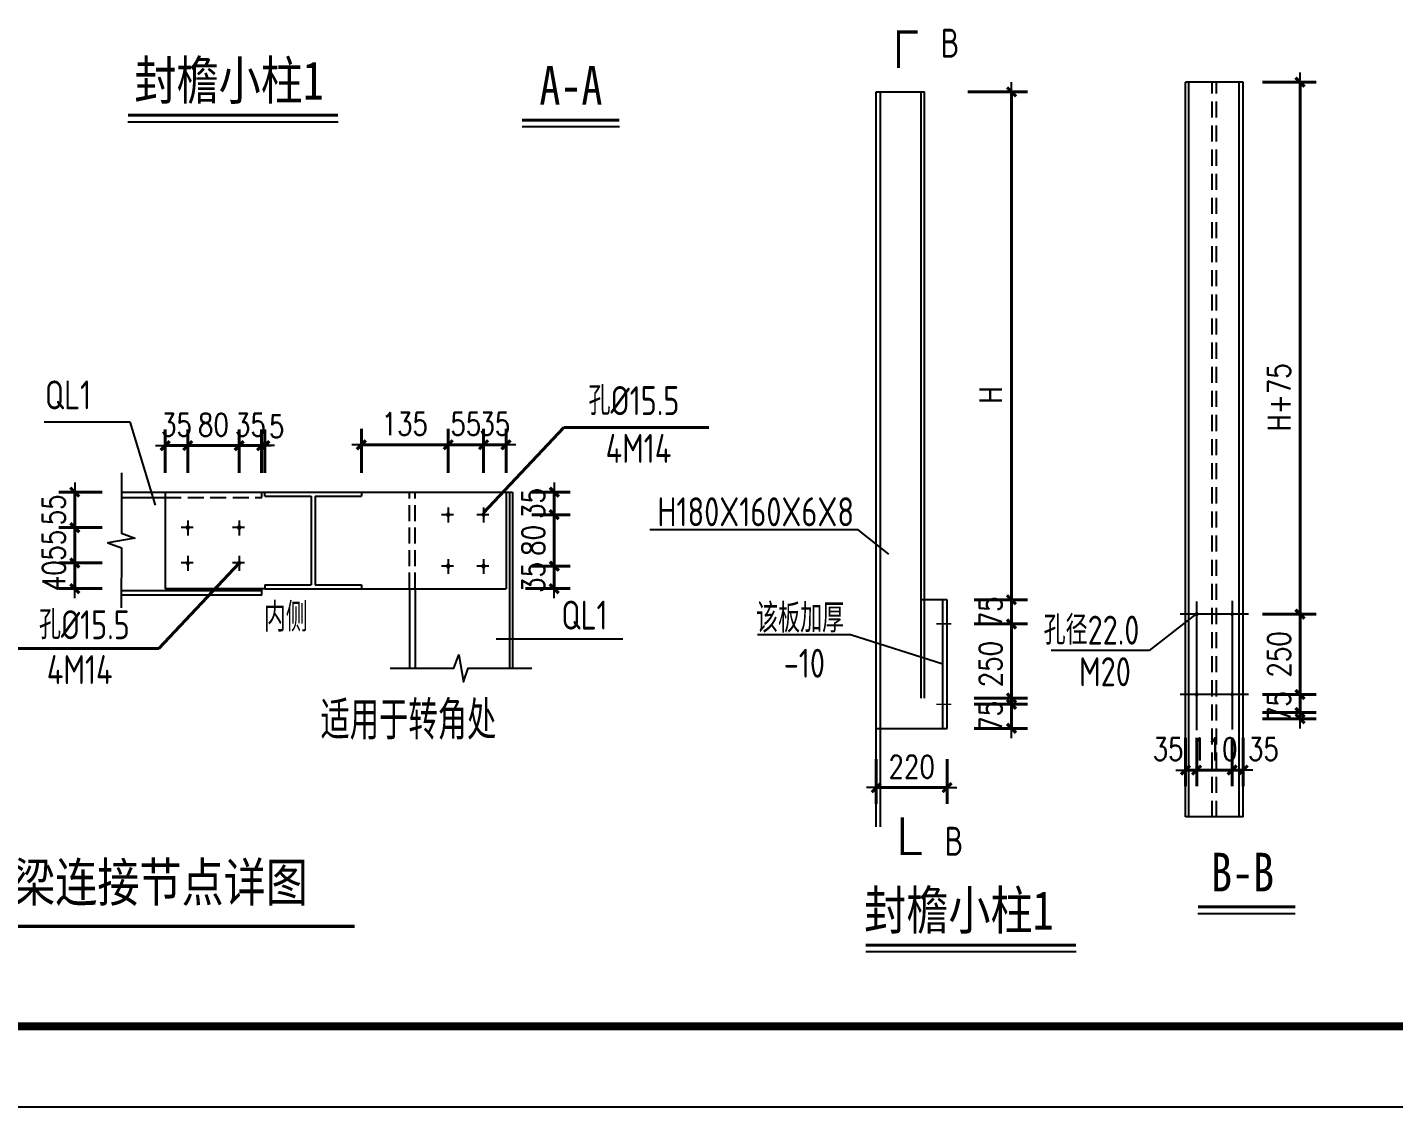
# Model space of a CAD drawing. Extents: x 69728788 to 150163257, y 20675998 to 43663798.
# Drawn here: x 75076908 to 75093903, y 20675998 to 20689423 of the extents above; entities that cross this region are included whole.
import ezdxf

# ---------------------------------------------------------------- set-up
doc = ezdxf.new("R2010")
doc.units = 0
doc.header["$LTSCALE"] = 1000
doc.header["$MEASUREMENT"] = 0
for name, pattern in [('DASH', [0.35, 0.25, -0.1]), ('DOTE', [2.42, 2, -0.2, 0.02, -0.2]), ('HIDDEN', [0.375, 0.25, -0.125])]:
    doc.linetypes.add(name, pattern=pattern)
doc.layers.get('0').update_dxf_attribs({"linetype": 'CONTINUOUS'})
doc.layers.get('DEFPOINTS').update_dxf_attribs({"linetype": 'CONTINUOUS'})
for name, color, linetype in [('AXIS', 3, 'CONTINUOUS'), ('DOTE', 251, 'DOTE'), ('PUB_DIM', 3, 'CONTINUOUS'), ('PUB_TEXT', 7, 'CONTINUOUS'), ('PUB_TITLE', 4, 'CONTINUOUS'), ('水平支撑', 4, 'CONTINUOUS')]:
    doc.layers.add(name, color=color, linetype=linetype)
doc.layers.add('次梁箍筋', color=1, linetype='CONTINUOUS', lineweight=40)
doc.styles.add('-宋体', font='')
doc.styles.add('-楷体_GB2312', font='', dxfattribs={"width": 0.8})
doc.styles.add('DIM_FONT', font='SIMPLEX.shx', dxfattribs={"width": 0.8})
doc.styles.add('TSSD_Rein', font='atssdeng.shx', dxfattribs={"width": 0.7, "bigfont": 'atssdchn.shx'})
doc.styles.get('-宋体').set_extended_font_data('SimSun')
doc.styles.get('-楷体_GB2312').set_extended_font_data('SimSun')
doc.dimstyles.new('DIMN0.1', dxfattribs={"dimtxt": 350, "dimasz": 1, "dimexe": 250, "dimexo": 300, "dimgap": 150, "dimtad": 1, "dimdec": 0, "dimlfac": 0.1, "dimzin": 0, "dimdsep": 46, "dimtxsty": 'DIM_FONT', "dimblk": '_DIMX', "dimcen": 0.09, "dimclrt": 7, "dimadec": 0, "dimazin": 0, "dimtfac": 1, "dimtdec": 0, "dimtix": 1, "dimtmove": 2, "dimatfit": 3, "dimldrblk": '_DIMX', "dimfxl": 1, "dimtolj": 1, "dimtzin": 0, "dimarcsym": 0})
doc.dimstyles.new('DIMN0.2', dxfattribs={"dimtxt": 350, "dimasz": 1, "dimexe": 250, "dimexo": 300, "dimgap": 150, "dimtad": 1, "dimdec": 0, "dimlfac": 0.2, "dimzin": 0, "dimdsep": 46, "dimtxsty": 'DIM_FONT', "dimblk": '_DIMX', "dimcen": 0.09, "dimclrt": 7, "dimadec": 0, "dimazin": 0, "dimtfac": 1, "dimtdec": 0, "dimtix": 1, "dimtmove": 2, "dimatfit": 3, "dimldrblk": '_DIMX', "dimfxl": 1, "dimtolj": 1, "dimtzin": 0, "dimarcsym": 0})

# ---------------------------------------------------------------- blocks, each defined once
blk = doc.blocks.new('_DIMX')
blk.add_line((-150, 0), (150, 0))
at = {"const_width": 50}
blk.add_lwpolyline([(-70, -70), (70, 70)], dxfattribs=at)
blk = doc.blocks.new('*D8066')
at = {"layer": 'AXIS', "color": 0, "lineweight": -2}
for p, q in [((76394557, 21128396), (76394557, 21127648)), ((76394732, 21128396), (76394732, 21127648)), ((76394556, 21127898), (76394555, 21127898)), ((76394732, 21127898), (76394557, 21127898)), ((76394733, 21127898), (76394734, 21127898))]:
    blk.add_line(p, q, dxfattribs=at)
at = {"layer": 'DEFPOINTS', "color": 0}
for p in [(76394557, 21128696), (76394732, 21128696), (76394557, 21127898)]:
    blk.add_point(p, dxfattribs=at)
at = {"layer": 'AXIS', "color": 0, "lineweight": -2}
blk.add_blockref('_DIMX', (76394557, 21127898), dxfattribs=at)
at = {"layer": 'AXIS', "color": 0, "lineweight": -2, "rotation": 180}
blk.add_blockref('_DIMX', (76394732, 21127898), dxfattribs=at)
at = {"layer": 'AXIS', "color": 7, "insert": (76394288, 21128223), "char_height": 350, "attachment_point": 5, "style": 'DIM_FONT'}
blk.add_mtext('\\A1;35', dxfattribs=at)
blk = doc.blocks.new('*D8067')
at = {"layer": 'AXIS', "color": 0, "lineweight": -2}
for p, q in [((76394732, 21128396), (76394732, 21127648)), ((76395282, 21128396), (76395282, 21127648)), ((76394731, 21127898), (76394730, 21127898)), ((76395282, 21127898), (76394732, 21127898)), ((76395283, 21127898), (76395284, 21127898))]:
    blk.add_line(p, q, dxfattribs=at)
at = {"layer": 'DEFPOINTS', "color": 0}
for p in [(76394732, 21128696), (76395282, 21128696), (76394732, 21127898)]:
    blk.add_point(p, dxfattribs=at)
at = {"layer": 'AXIS', "color": 0, "lineweight": -2}
blk.add_blockref('_DIMX', (76394732, 21127898), dxfattribs=at)
at = {"layer": 'AXIS', "color": 0, "lineweight": -2, "rotation": 180}
blk.add_blockref('_DIMX', (76395282, 21127898), dxfattribs=at)
at = {"layer": 'AXIS', "color": 7, "insert": (76395007, 21128223), "char_height": 350, "attachment_point": 5, "style": 'DIM_FONT'}
blk.add_mtext('\\A1;110', dxfattribs=at)
blk = doc.blocks.new('*D8068')
at = {"layer": 'AXIS', "color": 0, "lineweight": -2}
for p, q in [((76395282, 21128396), (76395282, 21127648)), ((76395457, 21128396), (76395457, 21127648)), ((76395281, 21127898), (76395280, 21127898)), ((76395457, 21127898), (76395282, 21127898)), ((76395458, 21127898), (76395459, 21127898))]:
    blk.add_line(p, q, dxfattribs=at)
at = {"layer": 'DEFPOINTS', "color": 0}
for p in [(76395282, 21128696), (76395457, 21128696), (76395282, 21127898)]:
    blk.add_point(p, dxfattribs=at)
at = {"layer": 'AXIS', "color": 0, "lineweight": -2}
blk.add_blockref('_DIMX', (76395282, 21127898), dxfattribs=at)
at = {"layer": 'AXIS', "color": 0, "lineweight": -2, "rotation": 180}
blk.add_blockref('_DIMX', (76395457, 21127898), dxfattribs=at)
at = {"layer": 'AXIS', "color": 7, "insert": (76395769, 21128223), "char_height": 350, "attachment_point": 5, "style": 'DIM_FONT'}
blk.add_mtext('\\A1;35', dxfattribs=at)
blk = doc.blocks.new('*D8070')
at = {"layer": 'AXIS', "color": 0, "lineweight": -2}
for p, q in [((76395757, 21129071), (76396589, 21129071)), ((76396339, 21129072), (76396339, 21129073)), ((76396339, 21128696), (76396339, 21129071)), ((76395757, 21128696), (76396589, 21128696)), ((76396339, 21128695), (76396339, 21128694))]:
    blk.add_line(p, q, dxfattribs=at)
at = {"layer": 'DEFPOINTS', "color": 0}
for p in [(76395457, 21129071), (76396339, 21129071), (76395457, 21128696)]:
    blk.add_point(p, dxfattribs=at)
at = {"layer": 'AXIS', "color": 0, "lineweight": -2}
for p, rotation in [((76396339, 21129071), 270), ((76396339, 21128696), 90)]:
    blk.add_blockref('_DIMX', p, dxfattribs=dict(at, rotation=rotation))
at = {"layer": 'AXIS', "color": 7, "insert": (76396014, 21128883), "char_height": 350, "attachment_point": 5, "rotation": 90, "style": 'DIM_FONT'}
blk.add_mtext('\\A1;75', dxfattribs=at)
blk = doc.blocks.new('*D8071')
at = {"layer": 'AXIS', "color": 0, "lineweight": -2}
for p, q in [((76391272, 21128920), (76392103, 21128920)), ((76391853, 21128921), (76391853, 21128922)), ((76391853, 21128920), (76391853, 21128545)), ((76391272, 21128545), (76392103, 21128545)), ((76391853, 21128544), (76391853, 21128543))]:
    blk.add_line(p, q, dxfattribs=at)
at = {"layer": 'DEFPOINTS', "color": 0}
for p in [(76390972, 21128920), (76390972, 21128545), (76391853, 21128545)]:
    blk.add_point(p, dxfattribs=at)
at = {"layer": 'AXIS', "color": 0, "lineweight": -2}
for p, rotation in [((76391853, 21128920), 270), ((76391853, 21128545), 90)]:
    blk.add_blockref('_DIMX', p, dxfattribs=dict(at, rotation=rotation))
at = {"layer": 'AXIS', "color": 7, "insert": (76391528, 21128732), "char_height": 350, "attachment_point": 5, "rotation": 90, "style": 'DIM_FONT'}
blk.add_mtext('\\A1;75', dxfattribs=at)
blk = doc.blocks.new('*D8074')
at = {"layer": 'AXIS', "color": 0, "lineweight": -2}
for p, q in [((76391272, 21130545), (76392103, 21130545)), ((76391853, 21130546), (76391853, 21130547)), ((76391853, 21130170), (76391853, 21130545)), ((76391272, 21130170), (76392103, 21130170)), ((76391853, 21130169), (76391853, 21130168))]:
    blk.add_line(p, q, dxfattribs=at)
at = {"layer": 'DEFPOINTS', "color": 0}
for p in [(76390972, 21130545), (76391853, 21130545), (76390972, 21130170)]:
    blk.add_point(p, dxfattribs=at)
at = {"layer": 'AXIS', "color": 0, "lineweight": -2}
for p, rotation in [((76391853, 21130545), 270), ((76391853, 21130170), 90)]:
    blk.add_blockref('_DIMX', p, dxfattribs=dict(at, rotation=rotation))
at = {"layer": 'AXIS', "color": 7, "insert": (76391528, 21130357), "char_height": 350, "attachment_point": 5, "rotation": 90, "style": 'DIM_FONT'}
blk.add_mtext('\\A1;75', dxfattribs=at)
blk = doc.blocks.new('*D8077')
at = {"layer": 'AXIS', "color": 0, "lineweight": -2}
for p, q in [((76380195, 21132518), (76380195, 21133191)), ((76380245, 21132518), (76380245, 21133191)), ((76380194, 21132941), (76380193, 21132941)), ((76380195, 21132941), (76380245, 21132941)), ((76380246, 21132941), (76380247, 21132941))]:
    blk.add_line(p, q, dxfattribs=at)
at = {"layer": 'DEFPOINTS', "color": 0}
for p in [(76380245, 21132941), (76380195, 21132218), (76380245, 21132218)]:
    blk.add_point(p, dxfattribs=at)
at = {"layer": 'AXIS', "color": 0, "lineweight": -2}
blk.add_blockref('_DIMX', (76380195, 21132941), dxfattribs=at)
at = {"layer": 'AXIS', "color": 0, "lineweight": -2, "rotation": 180}
blk.add_blockref('_DIMX', (76380245, 21132941), dxfattribs=at)
at = {"layer": 'AXIS', "color": 7, "insert": (76380428, 21133241), "char_height": 350, "attachment_point": 5, "style": 'DIM_FONT'}
blk.add_mtext('\\A1;5', dxfattribs=at)
blk = doc.blocks.new('*D8078')
at = {"layer": 'AXIS', "color": 0, "lineweight": -2}
for p, q in [((76379845, 21132518), (76379845, 21133191)), ((76380195, 21132518), (76380195, 21133191)), ((76379844, 21132941), (76379843, 21132941)), ((76379845, 21132941), (76380195, 21132941)), ((76380196, 21132941), (76380197, 21132941))]:
    blk.add_line(p, q, dxfattribs=at)
at = {"layer": 'DEFPOINTS', "color": 0}
for p in [(76380195, 21132941), (76379845, 21132218), (76380195, 21132218)]:
    blk.add_point(p, dxfattribs=at)
at = {"layer": 'AXIS', "color": 0, "lineweight": -2}
blk.add_blockref('_DIMX', (76379845, 21132941), dxfattribs=at)
at = {"layer": 'AXIS', "color": 0, "lineweight": -2, "rotation": 180}
blk.add_blockref('_DIMX', (76380195, 21132941), dxfattribs=at)
at = {"layer": 'AXIS', "color": 7, "insert": (76380020, 21133266), "char_height": 350, "attachment_point": 5, "style": 'DIM_FONT'}
blk.add_mtext('\\A1;35', dxfattribs=at)
blk = doc.blocks.new('*D8079')
at = {"layer": 'AXIS', "color": 0, "lineweight": -2}
for p, q in [((76378695, 21132518), (76378695, 21133191)), ((76379045, 21132518), (76379045, 21133191)), ((76378694, 21132941), (76378693, 21132941)), ((76379045, 21132941), (76378695, 21132941)), ((76379046, 21132941), (76379047, 21132941))]:
    blk.add_line(p, q, dxfattribs=at)
at = {"layer": 'DEFPOINTS', "color": 0}
for p in [(76378695, 21132941), (76378695, 21132218), (76379045, 21132218)]:
    blk.add_point(p, dxfattribs=at)
at = {"layer": 'AXIS', "color": 0, "lineweight": -2}
blk.add_blockref('_DIMX', (76378695, 21132941), dxfattribs=at)
at = {"layer": 'AXIS', "color": 0, "lineweight": -2, "rotation": 180}
blk.add_blockref('_DIMX', (76379045, 21132941), dxfattribs=at)
at = {"layer": 'AXIS', "color": 7, "insert": (76378870, 21133266), "char_height": 350, "attachment_point": 5, "style": 'DIM_FONT'}
blk.add_mtext('\\A1;35', dxfattribs=at)
blk = doc.blocks.new('*D8080')
at = {"layer": 'AXIS', "color": 0, "lineweight": -2}
for p, q in [((76379045, 21132518), (76379045, 21133191)), ((76379845, 21132518), (76379845, 21133191)), ((76379844, 21132941), (76379046, 21132941))]:
    blk.add_line(p, q, dxfattribs=at)
at = {"layer": 'DEFPOINTS', "color": 0}
for p in [(76379045, 21132941), (76379045, 21132218), (76379845, 21132218)]:
    blk.add_point(p, dxfattribs=at)
at = {"layer": 'AXIS', "color": 0, "lineweight": -2, "rotation": 180}
blk.add_blockref('_DIMX', (76379045, 21132941), dxfattribs=at)
at = {"layer": 'AXIS', "color": 0, "lineweight": -2}
blk.add_blockref('_DIMX', (76379845, 21132941), dxfattribs=at)
at = {"layer": 'AXIS', "color": 7, "insert": (76379445, 21133266), "char_height": 350, "attachment_point": 5, "style": 'DIM_FONT'}
blk.add_mtext('\\A1;80', dxfattribs=at)
blk = doc.blocks.new('*D8081')
at = {"layer": 'AXIS', "color": 0, "lineweight": -2}
for p, q in [((76377715, 21131117), (76377040, 21131117)), ((76377290, 21131118), (76377290, 21131119)), ((76377290, 21131117), (76377290, 21130718)), ((76377715, 21130718), (76377040, 21130718)), ((76377290, 21130717), (76377290, 21130716))]:
    blk.add_line(p, q, dxfattribs=at)
at = {"layer": 'DEFPOINTS', "color": 0}
for p in [(76378015, 21131117), (76377290, 21130718), (76378015, 21130718)]:
    blk.add_point(p, dxfattribs=at)
at = {"layer": 'AXIS', "color": 0, "lineweight": -2}
for p, rotation in [((76377290, 21131117), 270), ((76377290, 21130718), 90)]:
    blk.add_blockref('_DIMX', p, dxfattribs=dict(at, rotation=rotation))
at = {"layer": 'AXIS', "color": 7, "insert": (76376965, 21130918), "char_height": 350, "attachment_point": 5, "rotation": 90, "style": 'DIM_FONT'}
blk.add_mtext('\\A1;40', dxfattribs=at)
blk = doc.blocks.new('*D8082')
at = {"layer": 'AXIS', "color": 0, "lineweight": -2}
for p, q in [((76377717, 21132218), (76377040, 21132218)), ((76377290, 21132219), (76377290, 21132220)), ((76377290, 21131667), (76377290, 21132218)), ((76377715, 21131667), (76377040, 21131667)), ((76377290, 21131666), (76377290, 21131665))]:
    blk.add_line(p, q, dxfattribs=at)
at = {"layer": 'DEFPOINTS', "color": 0}
for p in [(76377290, 21132218), (76378017, 21132218), (76378015, 21131667)]:
    blk.add_point(p, dxfattribs=at)
at = {"layer": 'AXIS', "color": 0, "lineweight": -2}
for p, rotation in [((76377290, 21132218), 270), ((76377290, 21131667), 90)]:
    blk.add_blockref('_DIMX', p, dxfattribs=dict(at, rotation=rotation))
at = {"layer": 'AXIS', "color": 7, "insert": (76376965, 21131943), "char_height": 350, "attachment_point": 5, "rotation": 90, "style": 'DIM_FONT'}
blk.add_mtext('\\A1;55', dxfattribs=at)
blk = doc.blocks.new('*D8083')
at = {"layer": 'AXIS', "color": 0, "lineweight": -2}
for p, q in [((76377715, 21131667), (76377040, 21131667)), ((76377290, 21131668), (76377290, 21131669)), ((76377290, 21131667), (76377290, 21131117)), ((76377715, 21131117), (76377040, 21131117)), ((76377290, 21131116), (76377290, 21131115))]:
    blk.add_line(p, q, dxfattribs=at)
at = {"layer": 'DEFPOINTS', "color": 0}
for p in [(76378015, 21131667), (76377290, 21131117), (76378015, 21131117)]:
    blk.add_point(p, dxfattribs=at)
at = {"layer": 'AXIS', "color": 0, "lineweight": -2}
for p, rotation in [((76377290, 21131667), 270), ((76377290, 21131117), 90)]:
    blk.add_blockref('_DIMX', p, dxfattribs=dict(at, rotation=rotation))
at = {"layer": 'AXIS', "color": 7, "insert": (76376965, 21131392), "char_height": 350, "attachment_point": 5, "rotation": 90, "style": 'DIM_FONT'}
blk.add_mtext('\\A1;55', dxfattribs=at)
blk = doc.blocks.new('*D8084')
at = {"layer": 'AXIS', "color": 0, "lineweight": -2}
for p, q in [((76383095, 21132518), (76383095, 21133205)), ((76383645, 21132518), (76383645, 21133205)), ((76383094, 21132955), (76383093, 21132955)), ((76383095, 21132955), (76383645, 21132955)), ((76383646, 21132955), (76383647, 21132955))]:
    blk.add_line(p, q, dxfattribs=at)
at = {"layer": 'DEFPOINTS', "color": 0}
for p in [(76383645, 21132955), (76383095, 21132218), (76383645, 21132218)]:
    blk.add_point(p, dxfattribs=at)
at = {"layer": 'AXIS', "color": 0, "lineweight": -2}
blk.add_blockref('_DIMX', (76383095, 21132955), dxfattribs=at)
at = {"layer": 'AXIS', "color": 0, "lineweight": -2, "rotation": 180}
blk.add_blockref('_DIMX', (76383645, 21132955), dxfattribs=at)
at = {"layer": 'AXIS', "color": 7, "insert": (76383370, 21133280), "char_height": 350, "attachment_point": 5, "style": 'DIM_FONT'}
blk.add_mtext('\\A1;55', dxfattribs=at)
blk = doc.blocks.new('*D8085')
at = {"layer": 'AXIS', "color": 0, "lineweight": -2}
for p, q in [((76381745, 21132518), (76381745, 21133205)), ((76383095, 21132518), (76383095, 21133205)), ((76383094, 21132955), (76381746, 21132955))]:
    blk.add_line(p, q, dxfattribs=at)
at = {"layer": 'DEFPOINTS', "color": 0}
for p in [(76381745, 21132955), (76381745, 21132218), (76383095, 21132218)]:
    blk.add_point(p, dxfattribs=at)
at = {"layer": 'AXIS', "color": 0, "lineweight": -2, "rotation": 180}
blk.add_blockref('_DIMX', (76381745, 21132955), dxfattribs=at)
at = {"layer": 'AXIS', "color": 0, "lineweight": -2}
blk.add_blockref('_DIMX', (76383095, 21132955), dxfattribs=at)
at = {"layer": 'AXIS', "color": 7, "insert": (76382420, 21133280), "char_height": 350, "attachment_point": 5, "style": 'DIM_FONT'}
blk.add_mtext('\\A1;135', dxfattribs=at)
blk = doc.blocks.new('*D8086')
at = {"layer": 'AXIS', "color": 0, "lineweight": -2}
for p, q in [((76383645, 21132518), (76383645, 21133205)), ((76383995, 21132518), (76383995, 21133205)), ((76383644, 21132955), (76383643, 21132955)), ((76383645, 21132955), (76383995, 21132955)), ((76383996, 21132955), (76383997, 21132955))]:
    blk.add_line(p, q, dxfattribs=at)
at = {"layer": 'DEFPOINTS', "color": 0}
for p in [(76383995, 21132955), (76383645, 21132218), (76383995, 21132218)]:
    blk.add_point(p, dxfattribs=at)
at = {"layer": 'AXIS', "color": 0, "lineweight": -2}
blk.add_blockref('_DIMX', (76383645, 21132955), dxfattribs=at)
at = {"layer": 'AXIS', "color": 0, "lineweight": -2, "rotation": 180}
blk.add_blockref('_DIMX', (76383995, 21132955), dxfattribs=at)
at = {"layer": 'AXIS', "color": 7, "insert": (76383820, 21133280), "char_height": 350, "attachment_point": 5, "style": 'DIM_FONT'}
blk.add_mtext('\\A1;35', dxfattribs=at)
blk = doc.blocks.new('*D8087')
at = {"layer": 'AXIS', "color": 0, "lineweight": -2}
for p, q in [((76384395, 21131868), (76384994, 21131868)), ((76384744, 21131867), (76384744, 21131069)), ((76384395, 21131068), (76384994, 21131068))]:
    blk.add_line(p, q, dxfattribs=at)
at = {"layer": 'DEFPOINTS', "color": 0}
for p in [(76384095, 21131868), (76384095, 21131068), (76384744, 21131068)]:
    blk.add_point(p, dxfattribs=at)
at = {"layer": 'AXIS', "color": 0, "lineweight": -2}
for p, rotation in [((76384744, 21131868), 90), ((76384744, 21131068), 270)]:
    blk.add_blockref('_DIMX', p, dxfattribs=dict(at, rotation=rotation))
at = {"layer": 'AXIS', "color": 7, "insert": (76384419, 21131468), "char_height": 350, "attachment_point": 5, "rotation": 90, "style": 'DIM_FONT'}
blk.add_mtext('\\A1;80', dxfattribs=at)
blk = doc.blocks.new('*D8088')
at = {"layer": 'AXIS', "color": 0, "lineweight": -2}
for p, q in [((76384395, 21132218), (76384994, 21132218)), ((76384744, 21132219), (76384744, 21132220)), ((76384744, 21131868), (76384744, 21132218)), ((76384395, 21131868), (76384994, 21131868)), ((76384744, 21131867), (76384744, 21131866))]:
    blk.add_line(p, q, dxfattribs=at)
at = {"layer": 'DEFPOINTS', "color": 0}
for p in [(76384095, 21132218), (76384744, 21132218), (76384095, 21131868)]:
    blk.add_point(p, dxfattribs=at)
at = {"layer": 'AXIS', "color": 0, "lineweight": -2}
for p, rotation in [((76384744, 21132218), 270), ((76384744, 21131868), 90)]:
    blk.add_blockref('_DIMX', p, dxfattribs=dict(at, rotation=rotation))
at = {"layer": 'AXIS', "color": 7, "insert": (76384419, 21132043), "char_height": 350, "attachment_point": 5, "rotation": 90, "style": 'DIM_FONT'}
blk.add_mtext('\\A1;35', dxfattribs=at)
blk = doc.blocks.new('*D8089')
at = {"layer": 'AXIS', "color": 0, "lineweight": -2}
for p, q in [((76384395, 21131068), (76384994, 21131068)), ((76384744, 21131069), (76384744, 21131070)), ((76384744, 21131068), (76384744, 21130718)), ((76384295, 21130718), (76384994, 21130718)), ((76384744, 21130717), (76384744, 21130716))]:
    blk.add_line(p, q, dxfattribs=at)
at = {"layer": 'DEFPOINTS', "color": 0}
for p in [(76384095, 21131068), (76383995, 21130718), (76384744, 21130718)]:
    blk.add_point(p, dxfattribs=at)
at = {"layer": 'AXIS', "color": 0, "lineweight": -2}
for p, rotation in [((76384744, 21131068), 270), ((76384744, 21130718), 90)]:
    blk.add_blockref('_DIMX', p, dxfattribs=dict(at, rotation=rotation))
at = {"layer": 'AXIS', "color": 7, "insert": (76384419, 21130893), "char_height": 350, "attachment_point": 5, "rotation": 90, "style": 'DIM_FONT'}
blk.add_mtext('\\A1;35', dxfattribs=at)
blk = doc.blocks.new('11')
at = {"color": 7}
for p, q in [((76384894, 21133224.9, 11000), (76383645.5, 21131895.2, 11000)), ((76384894, 21133224.9, 11000), (76387146.5, 21133224.9, 11000)), ((76378596.9, 21129785.8, 11000), (76379845.5, 21131115.6, 11000)), ((76378596.9, 21129785.8, 11000), (76376344.4, 21129785.8, 11000))]:
    blk.add_line(p, q, dxfattribs=at)
at = {"layer": 'AXIS', "linetype": 'HIDDEN'}
for p, q in [((76394973.6, 21127168.2, 231000), (76394973.6, 21138593.1, 231000)), ((76395040.5, 21127168.2, 231000), (76395040.5, 21138593.1, 231000))]:
    blk.add_line(p, q, dxfattribs=at)
at = {"layer": 'AXIS'}
for p, q in [((76378016.9, 21132217.6, 11000), (76380245.5, 21132217.6, 11000)), ((76378016.9, 21132134, 11000), (76378695.5, 21132134, 11000)), ((76378695.5, 21132217.6, 11000), (76378695.5, 21130717.6, 11000)), ((76381745.5, 21132217.6, 11000), (76383995.5, 21132217.6, 11000)), ((76383995.5, 21132217.6, 11000), (76383995.5, 21130717.6, 11000)), ((76383995.5, 21132217.6, 11000), (76384095.5, 21132217.6, 11000)), ((76384047.5, 21132217.6, 11000), (76384047.5, 21129480.1, 11000)), ((76384095.5, 21132217.6, 11000), (76384095.5, 21129480.1, 11000)), ((76380195.5, 21130617.6, 11000), (76378011.3, 21130617.6, 11000)), ((76380195.5, 21130681.7, 11000), (76378011.7, 21130681.7, 11000)), ((76380245.5, 21130717.6, 11000), (76378695.5, 21130717.6, 11000)), ((76381745.5, 21130717.6, 11000), (76383995.5, 21130717.6, 11000)), ((76382495.5, 21130717.6, 11000), (76382495.5, 21129480.1, 11000)), ((76382581.1, 21130717.6, 11000), (76382581.1, 21129480.1, 11000))]:
    blk.add_line(p, q, dxfattribs=at)
at = {"layer": 'AXIS', "linetype": 'DASH'}
for p, q in [((76378695.5, 21132134, 11000), (76380195.5, 21132134, 11000)), ((76380195.5, 21132134, 11000), (76380195.5, 21132217.6, 11000)), ((76382495.5, 21130717.6, 11000), (76382495.5, 21132217.6, 11000)), ((76382581.1, 21130717.6, 11000), (76382581.1, 21132217.6, 11000)), ((76380195.5, 21130617.6, 11000), (76380195.5, 21130717.6, 11000))]:
    blk.add_line(p, q, dxfattribs=at)
at = {"layer": 'AXIS', "color": 7, "linetype": 'Continuous', "const_width": 46.7}
for points in [[(76378115.9, 21138078.2), (76381384.3, 21138078.2)], [(76384243.8, 21138002.4), (76385758.2, 21138002.4)]]:
    blk.add_lwpolyline(points, dxfattribs=at)
at = {"layer": 'AXIS', "color": 7, "linetype": 'Continuous'}
for points in [[(76378115.9, 21137978.2), (76381384.3, 21137978.2)], [(76384243.8, 21137902.4), (76385758.2, 21137902.4)]]:
    blk.add_lwpolyline(points, dxfattribs=at)
at = {"layer": 'AXIS', "const_width": 25, "elevation": 231000}
for points in [[(76390916.3, 21130169.5), (76390682.6, 21130169.5)], [(76390916.3, 21128919.5), (76390683, 21128919.5)]]:
    blk.add_lwpolyline(points, dxfattribs=at)
at = {"layer": 'AXIS', "color": 7, "linetype": 'Continuous', "const_width": 46.7, "elevation": 231000}
for points in [[(76394750.3, 21125768.9), (76396264.7, 21125768.9)], [(76389587.7, 21125176.4), (76392856.1, 21125176.4)]]:
    blk.add_lwpolyline(points, dxfattribs=at)
at = {"layer": 'AXIS', "color": 7, "linetype": 'Continuous', "elevation": 231000}
for points in [[(76394750.3, 21125668.9), (76396264.7, 21125668.9)], [(76389587.7, 21125076.4), (76392856.1, 21125076.4)]]:
    blk.add_lwpolyline(points, dxfattribs=at)
at = {"layer": 'DOTE'}
for p, q in [((76394732, 21128518.3, 231000), (76394732, 21130529.8, 231000)), ((76395282, 21130529.8, 231000), (76395282, 21128518.3, 231000)), ((76395539.5, 21130320.9, 231000), (76394474.6, 21130320.9, 231000)), ((76395539.5, 21129070.9, 231000), (76394474.6, 21129070.9, 231000))]:
    blk.add_line(p, q, dxfattribs=at)
at = {"layer": 'PUB_DIM'}
for p, q in [((76376812.4, 21133312.1, 11000), (76378145.3, 21133312.1, 11000)), ((76378145.3, 21133312.1, 11000), (76378539, 21132014.2, 11000)), ((76385810.6, 21129934.7, 11000), (76383841.3, 21129934.7, 11000))]:
    blk.add_line(p, q, dxfattribs=at)
at = {"layer": 'PUB_DIM', "const_width": 50, "elevation": 231000}
for points in [[(76390396.6, 21139371.5), (76390096.2, 21139371.5), (76390096.2, 21138810.4)], [(76390457.7, 21126600.5), (76390157.3, 21126600.5), (76390157.3, 21127161.6)]]:
    blk.add_lwpolyline(points, dxfattribs=at)
at = {"layer": 'PUB_DIM', "elevation": 231000}
for points in [[(76378018, 21132517.6), (76378014.7, 21131580.1), (76378224.4, 21131503), (76377804.2, 21131430.4), (76378013.9, 21131355.1), (76378010.6, 21130417.6)], [(76382195.5, 21129480.1), (76383183, 21129480.1), (76383259.4, 21129690.1), (76383333.4, 21129270.1), (76383408, 21129480.1), (76384395.5, 21129480.1)]]:
    blk.add_lwpolyline(points, dxfattribs=at)
at = {"layer": '水平支撑'}
for p, q in [((76389751, 21138441.8, 231000), (76390501, 21138441.8, 231000)), ((76389751, 21127016.9, 231000), (76389751, 21138441.8, 231000)), ((76389814.2, 21127016.9, 231000), (76389814.2, 21138441.8, 231000)), ((76390448.4, 21129016.9, 231000), (76390448.4, 21138441.8, 231000)), ((76390501, 21129016.9, 231000), (76390501, 21138441.8, 231000)), ((76395457, 21138593.1, 231000), (76394557, 21138593.1, 231000)), ((76394557, 21127168.2, 231000), (76394557, 21138593.1, 231000)), ((76395457, 21138593.1, 231000), (76394557, 21138593.1, 231000)), ((76394609.7, 21127168.2, 231000), (76394609.7, 21138593.1, 231000)), ((76395393.9, 21127168.2, 231000), (76395393.9, 21138593.1, 231000)), ((76395457, 21127168.2, 231000), (76395457, 21138593.1, 231000)), ((76380245.5, 21132217.6, 11000), (76381745.5, 21132217.6, 11000)), ((76380245.5, 21132157.6, 11000), (76380245.5, 21132217.6, 11000)), ((76380245.5, 21132157.6, 11000), (76380965.5, 21132157.6, 11000)), ((76380965.5, 21132157.6, 11000), (76380965.5, 21130777.6, 11000)), ((76381025.5, 21132157.6, 11000), (76381745.5, 21132157.6, 11000)), ((76381025.5, 21132157.6, 11000), (76381025.5, 21130777.6, 11000)), ((76381745.5, 21132217.6, 11000), (76381745.5, 21132157.6, 11000)), ((76383178.7, 21131867.6, 11000), (76382991.4, 21131867.6, 11000)), ((76383095.5, 21131978.2, 11000), (76383095.5, 21131746.4, 11000)), ((76383728.7, 21131867.6, 11000), (76383541.4, 21131867.6, 11000)), ((76383645.5, 21131978.2, 11000), (76383645.5, 21131746.4, 11000)), ((76379128.7, 21131667.6, 11000), (76378941.4, 21131667.6, 11000)), ((76379045.5, 21131778.2, 11000), (76379045.5, 21131546.4, 11000)), ((76379928.7, 21131667.6, 11000), (76379741.4, 21131667.6, 11000)), ((76379845.5, 21131778.2, 11000), (76379845.5, 21131546.4, 11000)), ((76389470.7, 21131634.7, 231000), (76386228.5, 21131634.7, 231000)), ((76389946.5, 21131256.1, 231000), (76389470.7, 21131634.7, 231000)), ((76379045.5, 21131228.2, 11000), (76379045.5, 21130996.4, 11000)), ((76379845.5, 21131228.2, 11000), (76379845.5, 21130996.4, 11000)), ((76383095.5, 21131178.2, 11000), (76383095.5, 21130946.4, 11000)), ((76383645.5, 21131178.2, 11000), (76383645.5, 21130946.4, 11000)), ((76379128.7, 21131117.6, 11000), (76378941.4, 21131117.6, 11000)), ((76379928.7, 21131117.6, 11000), (76379741.4, 21131117.6, 11000)), ((76383178.7, 21131067.6, 11000), (76382991.4, 21131067.6, 11000)), ((76383728.7, 21131067.6, 11000), (76383541.4, 21131067.6, 11000)), ((76380245.5, 21130777.6, 11000), (76380245.5, 21130717.6, 11000)), ((76380245.5, 21130777.6, 11000), (76380965.5, 21130777.6, 11000)), ((76381025.5, 21130777.6, 11000), (76381745.5, 21130777.6, 11000)), ((76381745.5, 21130777.6, 11000), (76381745.5, 21130717.6, 11000)), ((76380245.5, 21130717.6, 11000), (76381745.5, 21130717.6, 11000)), ((76390851, 21130544.5, 231000), (76390448.4, 21130544.5, 231000)), ((76390787.8, 21128544.5, 231000), (76390787.8, 21130544.5, 231000)), ((76390851, 21128544.5, 231000), (76390851, 21130544.5, 231000)), ((76394717, 21130322, 231000), (76393995.9, 21129756.1, 231000)), ((76389351.3, 21130001.3, 231000), (76387906.5, 21130001.3, 231000)), ((76390787.8, 21129544.5, 231000), (76389351.3, 21130001.3, 231000)), ((76393995.9, 21129756.1, 231000), (76392470.6, 21129756.1, 231000)), ((76389751, 21128544.5, 231000), (76390851, 21128544.5, 231000)), ((76395457, 21127168.2, 231000), (76394557, 21127168.2, 231000))]:
    blk.add_line(p, q, dxfattribs=at)
for points, const_width, elevation in [([(76383095.5, 21131887.8, -1), (76383095.5, 21131847.5, -1)], 39.8, 11000), ([(76383645.5, 21131887.8, -1), (76383645.5, 21131847.5, -1)], 39.8, 11000), ([(76379045.5, 21131687.8, -1), (76379045.5, 21131647.5, -1)], 39.8, 11000), ([(76379845.5, 21131687.8, -1), (76379845.5, 21131647.5, -1)], 39.8, 11000), ([(76379045.5, 21131137.8, -1), (76379045.5, 21131097.5, -1)], 39.8, 11000), ([(76379845.5, 21131137.8, -1), (76379845.5, 21131097.5, -1)], 39.8, 11000), ([(76383095.5, 21131087.8, -1), (76383095.5, 21131047.5, -1)], 39.8, 11000), ([(76383645.5, 21131087.8, -1), (76383645.5, 21131047.5, -1)], 39.8, 11000), ([(76394747.1, 21130320.9, -1), (76394716.9, 21130320.9, -1)], 29.8, 231000), ([(76395297.1, 21130320.9, -1), (76395266.9, 21130320.9, -1)], 29.8, 231000), ([(76394747.1, 21129070.9, -1), (76394716.9, 21129070.9, -1)], 29.8, 231000), ([(76395297.1, 21129070.9, -1), (76395266.9, 21129070.9, -1)], 29.8, 231000)]:
    blk.add_lwpolyline(points, format="xyb", close=True, dxfattribs=dict(at, const_width=const_width, elevation=elevation))
at = {"layer": '水平支撑', "const_width": 50, "elevation": 231000}
blk.add_lwpolyline([(76371555.5, 21125467.3), (76381642.8, 21125467.3)], dxfattribs=at)
at = {"layer": 'PUB_TEXT', "width": 0.8}
for s, height, style, p in [('B', 450, 'TSSD_Rein', (76390751.5, 21138974.1, 231000)), ('封檐小柱1', 600, '-楷体_GB2312', (76378215.8, 21138320.3)), ('A-A', 600, '-楷体_GB2312', (76384513.3, 21138244.6)), ('QL1', 450, 'TSSD_Rein', (76376824.2, 21133505, 11000)), ('孔%%c15.5', 450, 'TSSD_Rein', (76385277.3, 21133416.8, 11000)), ('4M14', 450, 'TSSD_Rein', (76385542.1, 21132673.6, 11000)), ('H180X160X6X8', 450, 'TSSD_Rein', (76386347.3, 21131688.3, 231000)), ('内侧', 450, 'TSSD_Rein', (76380228.4, 21130050.3, 11000)), ('QL1', 450, 'TSSD_Rein', (76384854.5, 21130081.6, 11000)), ('该板加厚', 450, 'TSSD_Rein', (76387882.3, 21130035.3, 231000)), ('孔%%c15.5', 450, 'TSSD_Rein', (76376732.7, 21129931.8, 11000)), ('孔径22.0', 450, 'TSSD_Rein', (76392352.2, 21129847.7, 231000)), ('4M14', 450, 'TSSD_Rein', (76376855, 21129234.5, 11000)), ('-10', 450, 'TSSD_Rein', (76388312.8, 21129333.1, 231000)), ('M20', 450, 'TSSD_Rein', (76392904.3, 21129200.9, 231000)), ('适用于转角处', 600, 'TSSD_Rein', (76381108.1, 21128371.3, 11000)), ('B', 450, 'TSSD_Rein', (76390812.6, 21126565.2, 231000)), ('女儿墙小柱与墙梁连接节点详图', 600, '-宋体', (76371748.1, 21125852.1, 231000)), ('B-B', 600, '-楷体_GB2312', (76394954.8, 21126011, 231000)), ('封檐小柱1', 600, '-楷体_GB2312', (76389562.2, 21125418.5, 231000))]:
    blk.add_text(s, height=height, dxfattribs=dict(at, style=style)).set_placement(p)
at = {"layer": 'AXIS'}
for base, p1, p2, text in [((76396339, 21138593.1, 231000), (76395457, 21128793.2, 231000), (76395457, 21138593.1, 231000), 'H+75'), ((76391853.2, 21138441.8, 231000), (76390972.2, 21129016.9, 231000), (76390872.2, 21138441.8, 231000), 'H')]:
    blk.add_linear_dim(base=base, p1=p1, p2=p2, angle=90, text=text, dimstyle='DIMN0.2', dxfattribs=at).render()
for base, p1, p2, picture, middle in [((76381745.5, 21132955, 11000), (76383095.5, 21132217.6, 11000), (76381745.5, 21132217.6, 11000), '*D8085', (76382420.5, 21133280, 11000)), ((76383645.5, 21132955, 11000), (76383095.5, 21132217.6, 11000), (76383645.5, 21132217.6, 11000), '*D8084', (76383370.5, 21133280, 11000)), ((76383995.5, 21132955, 11000), (76383645.5, 21132217.6, 11000), (76383995.5, 21132217.6, 11000), '*D8086', (76383820.5, 21133280, 11000)), ((76378695.5, 21132940.8, 11000), (76379045.5, 21132217.6, 11000), (76378695.5, 21132217.6, 11000), '*D8079', (76378870.5, 21133265.8, 11000)), ((76379045.5, 21132940.8, 11000), (76379845.5, 21132217.6, 11000), (76379045.5, 21132217.6, 11000), '*D8080', (76379445.5, 21133265.8, 11000)), ((76380195.5, 21132940.8, 11000), (76379845.5, 21132217.6, 11000), (76380195.5, 21132217.6, 11000), '*D8078', (76380020.5, 21133265.8, 11000))]:
    dim = blk.add_linear_dim(base=base, p1=p1, p2=p2, dimstyle='DIMN0.1', dxfattribs=at)
    dim.commit()
    dim.dimension.update_dxf_attribs({"geometry": picture, "text_midpoint": middle})
dim = blk.add_linear_dim(base=(76380245.5, 21132940.8, 11000), p1=(76380195.5, 21132217.6, 11000), p2=(76380245.5, 21132217.6, 11000), dimstyle='DIMN0.1', dxfattribs=at)
dim.commit()
dim.dimension.update_dxf_attribs({"geometry": '*D8077', "text_midpoint": (76380428, 21133240.8, 11000), "dimtype": 160})
for base, p1, p2, angle, dimstyle, picture, middle in [((76377290.5, 21132217.6, 11000), (76378015, 21131667.5, 11000), (76378016.9, 21132217.6, 11000), 90, 'DIMN0.1', '*D8082', (76376965.5, 21131942.6, 11000)), ((76384743.9, 21132217.6, 11000), (76384095.5, 21131867.6, 11000), (76384095.5, 21132217.6, 11000), 90, 'DIMN0.1', '*D8088', (76384418.9, 21132042.6, 11000)), ((76384743.9, 21131067.6, 11000), (76384095.5, 21131867.6, 11000), (76384095.5, 21131067.6, 11000), 90, 'DIMN0.1', '*D8087', (76384418.9, 21131467.6, 11000)), ((76377290.5, 21131117.5, 11000), (76378015, 21131667.5, 11000), (76378015, 21131117.5, 11000), 90, 'DIMN0.1', '*D8083', (76376965.5, 21131392.5, 11000)), ((76377290.5, 21130717.6, 11000), (76378015, 21131117.5, 11000), (76378015, 21130717.6, 11000), 90, 'DIMN0.1', '*D8081', (76376965.5, 21130917.6, 11000)), ((76384743.9, 21130717.6, 11000), (76384095.5, 21131067.6, 11000), (76383995.5, 21130717.6, 11000), 90, 'DIMN0.1', '*D8089', (76384418.9, 21130892.6, 11000)), ((76391853.2, 21130544.5, 231000), (76390972.2, 21130169.5, 231000), (76390972.2, 21130544.5, 231000), 90, 'DIMN0.2', '*D8074', (76391528.2, 21130357, 231000)), ((76391853.2, 21128544.5, 231000), (76390972.2, 21128919.5, 231000), (76390972.2, 21128544.5, 231000), 90, 'DIMN0.2', '*D8071', (76391528.2, 21128732, 231000)), ((76396339, 21129070.9, 231000), (76395457, 21128695.9, 231000), (76395457, 21129070.9, 231000), 90, 'DIMN0.2', '*D8070', (76396014, 21128883.4, 231000)), ((76394732, 21127898.1, 231000), (76395282, 21128695.9, 231000), (76394732, 21128695.9, 231000), 180, 'DIMN0.2', '*D8067', (76395007, 21128223.1, 231000))]:
    dim = blk.add_linear_dim(base=base, p1=p1, p2=p2, angle=angle, dimstyle=dimstyle, dxfattribs=at)
    dim.commit()
    dim.dimension.update_dxf_attribs({"geometry": picture, "text_midpoint": middle})
for base, p1, p2 in [((76391853.2, 21130169.5, 231000), (76390972.2, 21128919.5, 231000), (76390972.2, 21130169.5, 231000)), ((76396339, 21130320.9, 231000), (76395457, 21129070.9, 231000), (76395457, 21130320.9, 231000))]:
    blk.add_linear_dim(base=base, p1=p1, p2=p2, angle=90, dimstyle='DIMN0.2', dxfattribs=at).render()
for base, p1, p2, picture, middle in [((76394557, 21127898.1, 231000), (76394732, 21128695.9, 231000), (76394557, 21128695.9, 231000), '*D8066', (76394287.6, 21128223.1, 231000)), ((76395282, 21127898.1, 231000), (76395457, 21128695.9, 231000), (76395282, 21128695.9, 231000), '*D8068', (76395769.5, 21128223.1, 231000))]:
    dim = blk.add_linear_dim(base=base, p1=p1, p2=p2, angle=180, dimstyle='DIMN0.2', dxfattribs=at)
    dim.commit()
    dim.dimension.update_dxf_attribs({"geometry": picture, "text_midpoint": middle, "dimtype": 160})
blk.add_linear_dim(base=(76390851, 21127623.9, 231000), p1=(76389751, 21128367.5, 231000), p2=(76390851, 21128367.5, 231000), dimstyle='DIMN0.2', dxfattribs=at).render()

msp = doc.modelspace()

# ---------------------------------------------------------------- linework, layer by layer
at = {"layer": 'PUB_TITLE'}
msp.add_lwpolyline([(75041786, 20675997.7), (75130986, 20675997.7), (75130986, 20717997.7), (75041786, 20717997.7)], close=True, dxfattribs=at)
at = {"layer": 'PUB_TITLE', "const_width": 100}
msp.add_lwpolyline([(75044286, 20676997.7), (75129986, 20676997.7), (75129986, 20716997.7), (75044286, 20716997.7)], close=True, dxfattribs=at)

# ---------------------------------------------------------------- block references
at = {"layer": '次梁箍筋', "xscale": 0.8000000007450581, "yscale": 0.7999999998137355, "zscale": 0.7999999999274223}
msp.add_blockref('11', (13975666.7, 3777866.5), dxfattribs=at)

doc.saveas('drawing.dxf')
